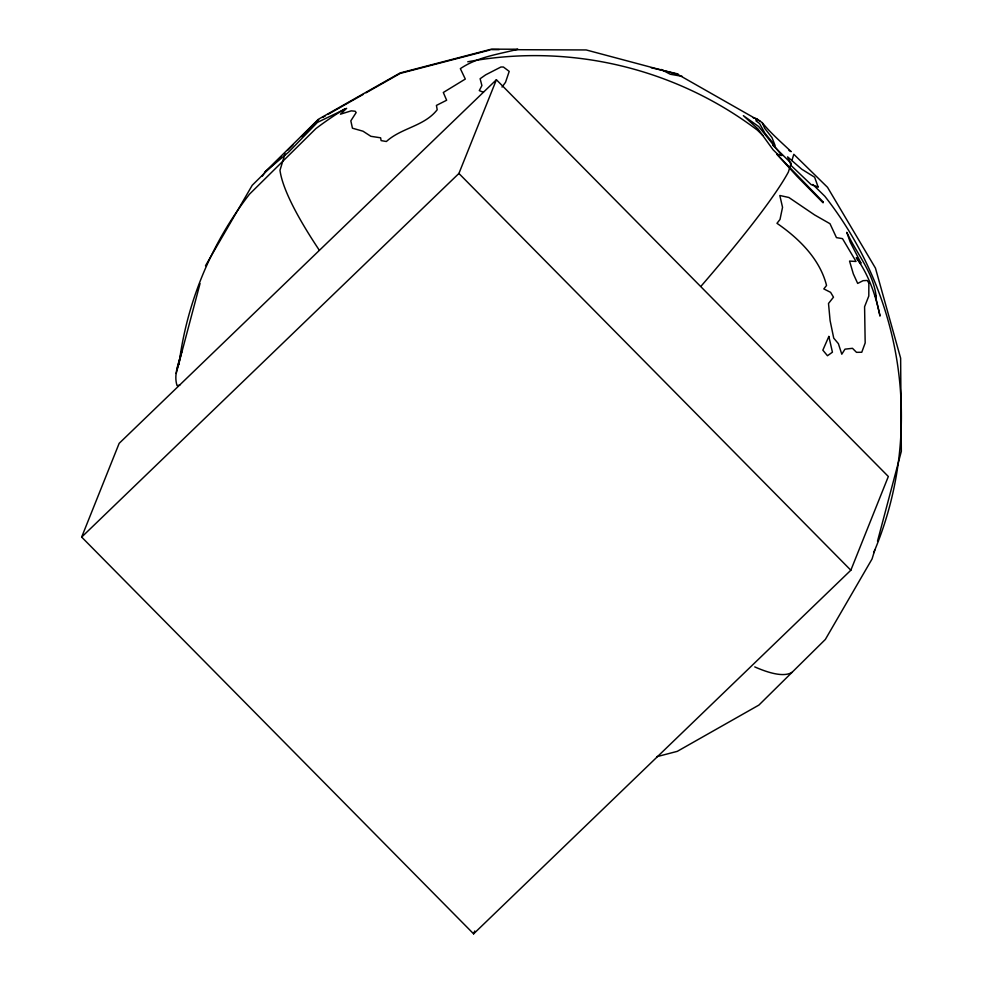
<?xml version="1.0" encoding="UTF-8"?>
<svg xmlns="http://www.w3.org/2000/svg" width="983" height="983" viewBox="0 0 983 983"><rect width="100%" height="100%" fill="white"/><g stroke="black" fill="none" stroke-linecap="round" stroke-linejoin="round"><path stroke-width="1.47" d="M177.37 368.072L181.609 351.816C179.09 362.862 173.377 374.081 177.026 385.545L179.791 385.164M176.215 373.429L200.041 283.559M877.512 541.191L901.337 451.32L900.637 358.193L875.46 268.15L827.526 187.323L793.809 154.282L791.868 160.634M285.033 153.753L279.983 170.256A363.194 62.973 45.4 0 0 319.217 250.075M756.664 118.746L756.013 120.872L759.564 123.539L764.995 133.295L775.108 145.57L771.974 137.559L764.786 128.417L762.181 122.629L756.664 118.746L753.076 117.727M874.784 550.087L872.056 558.971L825.339 639.454L758.901 705.081L677.275 751.356L656.681 756.726M81.663 537.087L119.152 443.358L496.403 79.734L888.337 476.497L850.848 570.226L473.609 933.85L81.663 537.087L458.914 173.463L496.403 79.734M473.609 933.85L474.74 931.012M205.484 265.779L252.213 185.283L281.138 156.715M262.363 176.141L265.189 171.816L318.357 119.299L400.093 72.963L491.451 49.15L517.894 49.248C498.184 54.323 477.812 56.854 460.351 68.65L465.303 79.058L443.308 92.488L446.638 100.241L436.427 105.414L437.202 109.74C424.226 126.377 401.433 127.741 386.38 141.503L381.134 140.606L380.605 137.804L370.861 136.305L362.985 131.194L352.442 128.208L350.833 120.823L356.141 112.578L355.195 111.239L351.263 110.846L340.437 114.188L346.63 108.351L317.398 122.42L288.719 152.021L265.189 171.816M502.03 87.057L505.532 82.289L509.206 71.39L503.394 67.016L500.937 67.004L485.639 74.855L480.122 78.738L481.903 85.57L479.286 90.62L483.452 92.291M287.564 150.362L292.922 145.079M301.498 136.6L318.639 119.668M322.596 117.432L325.226 115.945M327.855 114.446L363.403 94.294M366.032 92.807L400.265 73.393L490.038 49.998M491.512 49.617L499.143 49.642M512.893 49.691L586.175 49.949L677.779 74.376L760.105 121.241M651.213 67.741L677.963 73.946M682.177 76.342L670.259 74.241L661.117 69.449M788.968 150.485L791.192 151.64C781.202 142.191 770.77 133.184 762.181 122.629M762.82 135.457L757.377 130.125A363.194 356.141 17 0 0 467.761 61.782M772.601 145.042L791.094 163.166L788.366 172.062A363.194 33.275 -45.6 0 1 701.444 285.721M812.843 184.485L824.798 196.219A363.194 356.141 17 0 1 873.617 552.876M458.914 173.463L850.848 570.226M792.126 672.274A363.194 62.973 45.4 0 1 754.747 666.904M178.943 364.533A363.194 356.141 17 0 1 249.485 194.179L315.924 128.564A363.194 356.141 17 0 1 344.652 108.978M868.861 283.116L868.8 296.018L864.585 306.721L865.175 342.956L861.759 352.258L856.5 352.332L852.482 348.314L844.987 349.162L841.792 354.199L838.376 343.645L833.731 338.14L830.094 320.569L828.509 303.464L833.486 297.185L830.61 292.344L823.815 288.916L826.543 285.475C819.92 258.959 798.823 238.353 776.975 223.313L779.998 219.479L782.542 207.315L779.814 195.494L788.87 197.485L814.612 214.933L829.996 223.719L836.459 237.628L842.492 238.636L856.033 261.466L849.545 261.085L853.33 273.888L857.68 283.423L863.074 280.683L867.289 280.462L868.861 283.116M823.287 202.08L823.066 202.805L796.943 176.264L776.73 154.085L823.287 202.08M860.825 262.78L860.543 263.69L856.279 257.644C868.96 275.326 875.607 295.121 880.031 316.084L875.312 295.514L876.234 297.185C873.678 272.598 856.672 253.909 846.781 232.307L850.148 241.953L860.825 262.78M828.853 336.444L822.845 350.169L827.477 355.735L832.429 352.197L828.853 336.444M781.903 155.511L777.7 154.319L773.08 149.785L757.93 128.871L743.357 115.662L758.655 126.512L781.903 155.511M818.114 186.93L811.147 184.62L791.462 165.881L787.616 156.862L801.747 169.211L814.624 177.21L818.114 186.93"/></g></svg>
